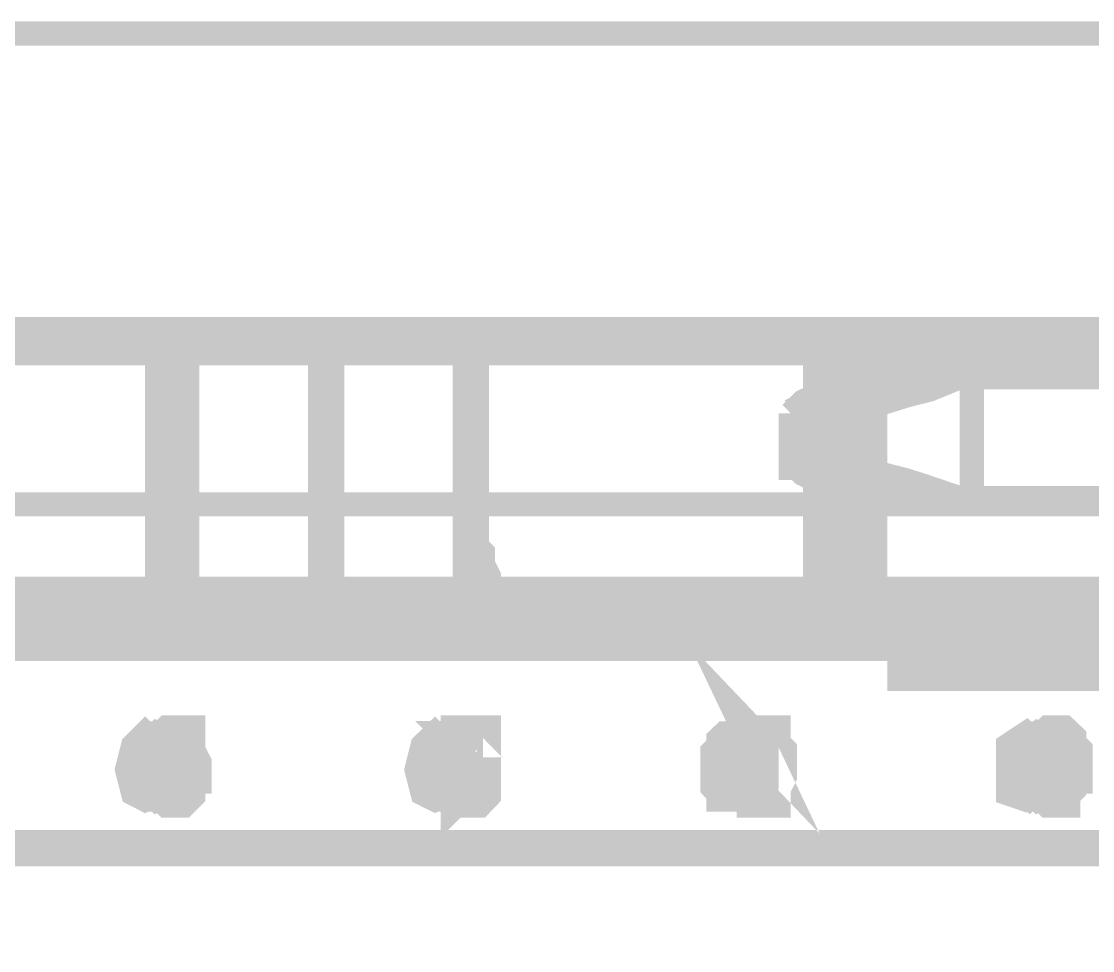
# Model space of a CAD drawing. Extents: x 0.1 to 11.6, y 0.3 to 16.2.
# Drawn here: x 9.5608 to 9.8567, y 12.9633 to 13.22 of the extents above; entities that cross this region are included whole.
import ezdxf

# ---------------------------------------------------------------- set-up
doc = ezdxf.new("R2010")
doc.units = 0
doc.header["$MEASUREMENT"] = 0

msp = doc.modelspace()

# ---------------------------------------------------------------- linework, layer by layer
at = {"color": 0}
for points, const_width in [([(9.50499, 13.2167), (10.04, 13.2167)], 0.00667), ([(9.50999, 13.135), (9.60335, 13.135), (9.60335, 13.0617)], 0.00667), ([(9.60167, 13.1283), (9.60167, 13.13), (9.60167, 13.1317), (9.60167, 13.1334), (9.59999, 13.135), (9.59831, 13.135)], 0.00667), ([(9.60167, 13.055), (9.60167, 13.135)], 0.00667), ([(9.63167, 13.135), (9.60335, 13.135)], 0.00667), ([(9.60667, 13.135), (9.60667, 13.055)], 0.00667), ([(9.60667, 13.055), (9.60667, 13.135)], 0.00667), ([(9.78, 13.135), (9.77501, 13.135), (9.77165, 13.135), (9.76665, 13.135), (9.75999, 13.135), (9.75499, 13.135), (9.74832, 13.135), (9.74001, 13.135), (9.73335, 13.135), (9.72499, 13.135), (9.71669, 13.135), (9.70665, 13.135), (9.69667, 13.135), (9.68668, 13.135), (9.67665, 13.135), (9.66667, 13.135), (9.655, 13.135), (9.64333, 13.135), (9.63167, 13.135)], 0.00667), ([(9.64333, 13.135), (9.64333, 13.055)], 0.00667), ([(9.64665, 13.135), (9.64665, 13.055)], 0.00667), ([(9.68332, 13.135), (9.68332, 13.055)], 0.00667), ([(9.68668, 13.1283), (9.68668, 13.13), (9.68668, 13.1317), (9.68668, 13.1334), (9.685, 13.135), (9.68332, 13.135)], 0.00667), ([(9.78668, 13.135), (9.78, 13.135), (9.78, 13.0617)], 0.00667), ([(9.78999, 13.135), (9.78999, 13.0617), (9.78836, 13.0617), (9.785, 13.0617)], 0.00667), ([(9.79665, 13.135), (9.79497, 13.135), (9.79335, 13.135), (9.79167, 13.135), (9.78668, 13.135), (9.78668, 13.055)], 0.00667), ([(9.79665, 13.135), (9.90332, 13.135), (9.90332, 13.0617)], 0.00667), ([(9.79665, 13.055), (9.79665, 13.135)], 0.00667), ([(9.14665, 13.1283), (9.50499, 13.1283), (9.59831, 13.1283), (9.94667, 13.1283)], 0.00667), ([(9.59831, 13.1283), (9.59999, 13.1283)], 0.00667), ([(9.59831, 13.055), (9.59831, 13.1283)], 0.00667), ([(9.60167, 13.055), (9.60167, 13.1283)], 0.00667), ([(9.68668, 13.0783), (9.68668, 13.1283)], 0.00667), ([(9.77333, 13.1117), (9.77501, 13.1117), (9.77501, 13.1133), (9.77832, 13.115), (9.78, 13.1166), (9.785, 13.1183), (9.79167, 13.1217)], 0.00667), ([(9.79167, 13.1217), (9.78999, 13.1217), (9.785, 13.1183), (9.78, 13.1166), (9.77669, 13.115), (9.77501, 13.1133), (9.77333, 13.1117)], 0.00667), ([(9.77832, 13.1117), (9.78168, 13.1117), (9.78668, 13.1117), (9.78999, 13.1133), (9.79497, 13.115), (9.80165, 13.1166), (9.80832, 13.1183), (9.81668, 13.1217)], 0.00667), ([(9.83003, 13.1217), (9.82835, 13.1217), (9.82667, 13.1217), (9.82497, 13.1217), (9.82335, 13.1217), (9.82167, 13.1217), (9.81999, 13.1217), (9.81168, 13.1183), (9.80501, 13.1166), (9.80003, 13.115), (9.79335, 13.1133), (9.78836, 13.1117), (9.785, 13.1117), (9.78168, 13.1117)], 0.00667), ([(9.79167, 13.1217), (9.79335, 13.1217), (9.79497, 13.1217), (9.79833, 13.1217), (9.80165, 13.1217), (9.80501, 13.1217), (9.81, 13.1217), (9.815, 13.1217), (9.81999, 13.1217)], 0.00667), ([(9.82335, 13.0883), (9.82335, 13.1217)], 0.00667), ([(9.83003, 13.1217), (9.83501, 13.1217), (9.84, 13.1217), (9.84332, 13.1217), (9.84831, 13.1217), (9.85335, 13.1217), (9.85667, 13.1217), (9.86165, 13.1217), (9.86501, 13.1217), (9.86664, 13.1217)], 0.00667), ([(9.77333, 13.1117), (9.77333, 13.0983)], 0.00667), ([(9.77501, 13.1117), (9.77669, 13.1117), (9.77832, 13.1117), (9.78, 13.1117)], 0.00667), ([(9.77501, 13.1117), (9.77501, 13.0983)], 0.00667), ([(9.78168, 13.1117), (9.78, 13.1117)], 0.00667), ([(9.77333, 13.0983), (9.77501, 13.0983), (9.77669, 13.0983)], 0.00667), ([(9.77333, 13.0983), (9.77333, 13.0967), (9.77501, 13.0967), (9.77669, 13.095), (9.78, 13.0933), (9.78331, 13.0917), (9.78999, 13.0883)], 0.00667), ([(9.81999, 13.0883), (9.815, 13.0883), (9.81, 13.0883), (9.80501, 13.0883), (9.80165, 13.0883), (9.79833, 13.0883), (9.79497, 13.0883), (9.79335, 13.0883), (9.79167, 13.0883), (9.785, 13.0917), (9.78168, 13.0933), (9.77832, 13.095), (9.77501, 13.0967), (9.77501, 13.0983), (9.77669, 13.0983)], 0.00667), ([(9.77669, 13.0983), (9.77832, 13.0983), (9.78, 13.0983), (9.78168, 13.0983)], 0.00667), ([(9.81668, 13.0883), (9.81, 13.0917), (9.80333, 13.0933), (9.79665, 13.095), (9.78999, 13.0967), (9.785, 13.0967), (9.78168, 13.0983), (9.77832, 13.0983)], 0.00667), ([(9.78168, 13.0983), (9.785, 13.0983), (9.78836, 13.0967), (9.79335, 13.0967), (9.79833, 13.095), (9.80501, 13.0933), (9.81, 13.0917), (9.81999, 13.0883)], 0.00667), ([(9.79167, 13.0883), (9.78999, 13.0883)], 0.00667), ([(9.81999, 13.0883), (9.82167, 13.0883), (9.82335, 13.0883), (9.82497, 13.0883), (9.82667, 13.0883), (9.82835, 13.0883), (9.83003, 13.0883), (9.83501, 13.0883), (9.84, 13.0883), (9.84332, 13.0883), (9.84831, 13.0883), (9.85335, 13.0883), (9.85667, 13.0883), (9.86165, 13.0883), (9.86501, 13.0883), (9.86664, 13.0883)], 0.00667), ([(9.15001, 13.0866), (10.2133, 13.0866)], 0.00667), ([(9.69499, 13.0633), (9.69336, 13.0633), (9.69168, 13.0633), (9.69, 13.065), (9.69, 13.0667), (9.68832, 13.07), (9.68832, 13.0733), (9.68668, 13.075), (9.68668, 13.0783)], 0.00667), ([(5.89833, 13.0633), (9.69499, 13.0633)], 0.00667), ([(9.60667, 13.0617), (9.57835, 13.0617), (9.57835, 13.055)], 0.00667), ([(9.60667, 13.0617), (9.61833, 13.0617), (9.62831, 13.0617), (9.63835, 13.0617), (9.64833, 13.0617), (9.65831, 13.0617), (9.66667, 13.0617), (9.67503, 13.0617), (9.68332, 13.0617), (9.69168, 13.0617), (9.69835, 13.0617), (9.70503, 13.0617), (9.71164, 13.0617), (9.71669, 13.0617), (9.72168, 13.0617), (9.72667, 13.0617), (9.72999, 13.0617), (9.73167, 13.0617)], 0.00667), ([(9.60835, 13.0617), (9.60835, 13.055)], 0.00667), ([(9.62999, 13.055), (9.62999, 13.0617)], 0.00667), ([(9.90169, 13.0566), (9.90169, 13.0583), (9.90169, 13.06), (9.90332, 13.06), (9.90332, 13.0617), (9.905, 13.0617), (9.905, 13.0633), (9.72, 13.0633), (9.69499, 13.0633)], 0.00667), ([(9.72331, 13.0566), (9.72331, 13.0583), (9.72331, 13.06), (9.72168, 13.0617), (9.72, 13.0633)], 0.00667), ([(9.72667, 13.0617), (9.72667, 13.055)], 0.00667), ([(9.78, 13.0617), (9.73167, 13.0617), (9.73167, 13.055)], 0.00667), ([(9.74164, 13.055), (9.74164, 13.0617)], 0.00667), ([(9.75, 13.0617), (9.75, 13.055)], 0.00667), ([(9.75, 13.055), (9.75, 13.0617)], 0.00667), ([(9.77333, 13.055), (9.77333, 13.0617)], 0.00667), ([(9.785, 13.0617), (9.78, 13.0617)], 0.00667), ([(10.3633, 13.0566), (10.345, 13.0566), (10.325, 13.0566), (10.305, 13.0566), (10.2867, 13.0566), (10.2667, 13.0566), (10.2483, 13.0566), (10.23, 13.0566), (10.2116, 13.0566), (9.14665, 13.0566)], 0.01), ([(10.3633, 13.055), (10.345, 13.055), (10.325, 13.055), (10.305, 13.055), (10.2867, 13.055), (10.2667, 13.055), (10.2483, 13.055), (10.23, 13.055), (10.2116, 13.055), (9.14665, 13.055)], 0.01), ([(9.72331, 13.055), (9.72331, 13.0566)], 0.00667), ([(9.60335, 13.0483), (9.60167, 13.0483), (9.60167, 13.05), (9.59999, 13.05), (9.59999, 13.0517), (9.59999, 13.0533), (9.59999, 13.055), (9.59831, 13.055)], 0.00667), ([(9.60335, 13.055), (9.60167, 13.055)], 0.00667), ([(9.60835, 13.055), (9.60835, 13.0483)], 0.00667), ([(9.62999, 13.0483), (9.62999, 13.055)], 0.00667), ([(9.72667, 13.055), (9.72667, 13.0483)], 0.00667), ([(9.75, 13.055), (9.75, 13.0483)], 0.00667), ([(9.75, 13.0483), (9.75, 13.055)], 0.00667), ([(9.77333, 13.0483), (9.77333, 13.055)], 0.00667), ([(9.83003, 13.055), (9.83003, 13.0483)], 0.00667), ([(9.85335, 13.0483), (9.85335, 13.055)], 0.00667), ([(9.14665, 13.0483), (10.2116, 13.0483), (10.23, 13.0483), (10.2483, 13.0483), (10.2667, 13.0483), (10.2867, 13.0483), (10.305, 13.0483), (10.325, 13.0483), (10.345, 13.0483), (10.3633, 13.0483)], 0.01), ([(9.80501, 13.0483), (9.80501, 13.04), (9.81999, 13.04)], 0.01), ([(9.94997, 12.9683), (9.88167, 12.9683), (9.87169, 12.9683), (9.87169, 13.04), (9.81999, 13.04), (9.81999, 13.0483)], 0.01), ([(9.83003, 13.0483), (9.83003, 13.0384)], 0.00667), ([(9.85335, 13.0384), (9.85335, 13.0483)], 0.00667), ([(9.60167, 13.0217), (9.59831, 13.0233), (9.595, 13.02), (9.59332, 13.0133), (9.595, 13.0067), (9.59831, 13.005)], 0.00667), ([(9.59831, 13.0233), (9.595, 13.0217), (9.59332, 13.015), (9.595, 13.0084), (9.59831, 13.005), (9.60167, 13.0067)], 0.00667), ([(9.595, 13.0233), (9.59831, 13.0233), (9.59999, 13.0233), (9.60167, 13.0217)], 0.00667), ([(9.60335, 13.0233), (9.59831, 13.0233)], 0.00667), ([(9.68164, 13.0217), (9.67833, 13.0233), (9.67503, 13.02), (9.67503, 13.0133), (9.67665, 13.0067), (9.68001, 13.0033)], 0.00667), ([(9.67503, 13.0233), (9.68001, 13.0233), (9.68164, 13.0217)], 0.00667), ([(9.68164, 13.0067), (9.68164, 13.005), (9.68001, 13.005), (9.67833, 13.005), (9.67665, 13.0067), (9.67665, 13.0084), (9.67503, 13.01), (9.67503, 13.0117), (9.67503, 13.015), (9.67503, 13.0167), (9.67503, 13.0183), (9.67665, 13.0217), (9.67833, 13.0233), (9.68001, 13.0233)], 0.00667), ([(9.685, 13.0233), (9.68001, 13.0233)], 0.00667), ([(9.76335, 13.0217), (9.75999, 13.0233), (9.75667, 13.02), (9.75499, 13.0133), (9.75667, 13.0067), (9.75999, 13.005)], 0.00667), ([(9.75667, 13.0233), (9.75999, 13.0233), (9.76167, 13.0233), (9.76335, 13.0217)], 0.00667), ([(9.75999, 13.0233), (9.75667, 13.0217), (9.75667, 13.015), (9.75667, 13.0084), (9.75999, 13.005), (9.76335, 13.0067)], 0.00667), ([(9.76665, 13.0233), (9.75999, 13.0233)], 0.00667), ([(9.845, 13.0217), (9.84169, 13.0233), (9.83832, 13.02), (9.83664, 13.0133), (9.83832, 13.0067), (9.84169, 13.0033)], 0.00667), ([(9.84169, 13.0233), (9.83832, 13.0217), (9.83664, 13.015), (9.83832, 13.0084), (9.84169, 13.005), (9.845, 13.0067)], 0.00667), ([(9.83832, 13.0233), (9.84169, 13.0233), (9.84332, 13.0233), (9.84332, 13.0217), (9.845, 13.0217)], 0.00667), ([(9.84668, 13.0233), (9.84169, 13.0233)], 0.00667), ([(9.60335, 13.005), (9.59831, 13.005), (9.59999, 13.005), (9.60167, 13.005), (9.60167, 13.0067)], 0.00667), ([(9.685, 13.005), (9.68001, 13.005), (9.68164, 13.005), (9.68164, 13.0067)], 0.00667), ([(9.76665, 13.005), (9.75999, 13.005), (9.76167, 13.005), (9.76335, 13.005), (9.76335, 13.0067)], 0.00667), ([(9.84668, 13.005), (9.84169, 13.005), (9.84332, 13.005), (9.845, 13.0067)], 0.00667), ([(9.595, 13.005), (9.59831, 13.005)], 0.00667), ([(9.67503, 13.005), (9.68001, 13.005)], 0.00667), ([(9.75667, 13.005), (9.75999, 13.005)], 0.00667), ([(9.83832, 13.005), (9.84169, 13.005)], 0.00667), ([(9.51497, 12.9916), (9.87169, 12.9916)], 0.01)]:
    msp.add_lwpolyline(points, dxfattribs=dict(at, const_width=const_width))
for points, const_width in [([(9.76335, 13.0217), (9.76497, 13.02), (9.76497, 13.0183), (9.76497, 13.015), (9.76497, 13.0117), (9.76335, 13.0084), (9.76335, 13.0067), (9.76335, 13.0084), (9.76497, 13.01), (9.76497, 13.0117), (9.76497, 13.0133), (9.76497, 13.0167), (9.76497, 13.0183), (9.76335, 13.0217)], 0.01), ([(9.595, 13.005), (9.59831, 13.0067), (9.59831, 13.0133), (9.59831, 13.02), (9.595, 13.0233), (9.59169, 13.02), (9.59, 13.0133), (9.59169, 13.0067), (9.595, 13.005)], 0.00667), ([(9.60335, 13.0233), (9.60499, 13.0233), (9.60667, 13.0233), (9.60667, 13.0217), (9.60667, 13.02), (9.60667, 13.0183), (9.60835, 13.015), (9.60835, 13.0117), (9.60667, 13.0117), (9.60667, 13.0084), (9.60667, 13.0067), (9.60499, 13.005), (9.60335, 13.005), (9.60167, 13.005), (9.59999, 13.0067), (9.59999, 13.0084), (9.59831, 13.0117), (9.59831, 13.015), (9.59831, 13.0183), (9.59831, 13.02), (9.59999, 13.0217), (9.60167, 13.0233), (9.60335, 13.0233)], 0.01), ([(9.59999, 13.0217), (9.60167, 13.0217), (9.60167, 13.02), (9.60335, 13.0183), (9.60335, 13.015), (9.60335, 13.0117), (9.60167, 13.0117), (9.60167, 13.0084), (9.59999, 13.0067), (9.60167, 13.0084), (9.60167, 13.01), (9.60335, 13.0117), (9.60335, 13.0133), (9.60335, 13.0167), (9.60167, 13.0183), (9.60167, 13.0217), (9.59999, 13.0217)], 0.01), ([(9.67503, 13.005), (9.67833, 13.0067), (9.68001, 13.0133), (9.67833, 13.02), (9.67503, 13.0233), (9.67165, 13.02), (9.66997, 13.0133), (9.67165, 13.0067), (9.67503, 13.005)], 0.00667), ([(9.68164, 13.0217), (9.68332, 13.02), (9.68332, 13.0183), (9.68332, 13.015), (9.68332, 13.0117), (9.68332, 13.0084), (9.68164, 13.0067), (9.68164, 13.0084), (9.68332, 13.01), (9.68332, 13.0117), (9.68332, 13.0133), (9.68332, 13.0167), (9.68332, 13.0183), (9.68332, 13.0217), (9.68164, 13.0217)], 0.01), ([(9.685, 13.0233), (9.68668, 13.0233), (9.68832, 13.0233), (9.68832, 13.0217), (9.68832, 13.02), (9.68832, 13.0183), (9.68832, 13.015), (9.68832, 13.0117), (9.68832, 13.0084), (9.68832, 13.0067), (9.68668, 13.005), (9.685, 13.005), (9.68332, 13.005), (9.68164, 13.0067), (9.68001, 13.0084), (9.68001, 13.0117), (9.67833, 13.015), (9.68001, 13.0183), (9.68001, 13.02), (9.68164, 13.0217), (9.68164, 13.0233), (9.68332, 13.0233), (9.685, 13.0233)], 0.01), ([(9.75667, 13.005), (9.75836, 13.005), (9.75999, 13.0067), (9.75999, 13.0084), (9.76167, 13.0117), (9.76167, 13.0133), (9.76167, 13.015), (9.76167, 13.0183), (9.75999, 13.02), (9.75999, 13.0217), (9.75836, 13.0233), (9.75667, 13.0233), (9.75499, 13.0233), (9.75331, 13.0217), (9.75331, 13.02), (9.75168, 13.0183), (9.75168, 13.015), (9.75168, 13.0133), (9.75168, 13.0117), (9.75168, 13.0084), (9.75331, 13.0067), (9.75331, 13.005), (9.75499, 13.005), (9.75667, 13.005)], 0.00667), ([(9.76665, 13.0233), (9.76833, 13.0233), (9.76833, 13.0217), (9.76833, 13.02), (9.77001, 13.0183), (9.77001, 13.015), (9.77001, 13.0117), (9.76833, 13.0084), (9.76833, 13.0067), (9.76833, 13.005), (9.76665, 13.005), (9.76497, 13.005), (9.76335, 13.005), (9.76335, 13.0067), (9.76167, 13.0084), (9.76167, 13.0117), (9.75999, 13.0117), (9.75999, 13.015), (9.75999, 13.0183), (9.76167, 13.02), (9.76167, 13.0217), (9.76335, 13.0233), (9.76497, 13.0233), (9.76665, 13.0233)], 0.01), ([(9.83832, 13.005), (9.84169, 13.0067), (9.84169, 13.0133), (9.84169, 13.02), (9.83832, 13.0233), (9.83333, 13.02), (9.83333, 13.0133), (9.83333, 13.0067), (9.83832, 13.005)], 0.00667), ([(9.84668, 13.0233), (9.84831, 13.0233), (9.84999, 13.0217), (9.84999, 13.02), (9.85167, 13.0183), (9.85167, 13.015), (9.85167, 13.0117), (9.84999, 13.0117), (9.84999, 13.0084), (9.84831, 13.0067), (9.84831, 13.005), (9.84668, 13.005), (9.845, 13.005), (9.84332, 13.0067), (9.84332, 13.0084), (9.84169, 13.0117), (9.84169, 13.015), (9.84169, 13.0183), (9.84169, 13.02), (9.84332, 13.0217), (9.845, 13.0233), (9.84668, 13.0233)], 0.01), ([(9.84332, 13.0217), (9.845, 13.0217), (9.845, 13.02), (9.84668, 13.0183), (9.84668, 13.015), (9.84668, 13.0117), (9.845, 13.0117), (9.845, 13.0084), (9.84332, 13.0067), (9.845, 13.0084), (9.845, 13.01), (9.84668, 13.0117), (9.84668, 13.0133), (9.84668, 13.0167), (9.845, 13.0183), (9.845, 13.0217), (9.84332, 13.0217)], 0.01)]:
    msp.add_lwpolyline(points, close=True, dxfattribs=dict(at, const_width=const_width))

doc.saveas('drawing.dxf')
